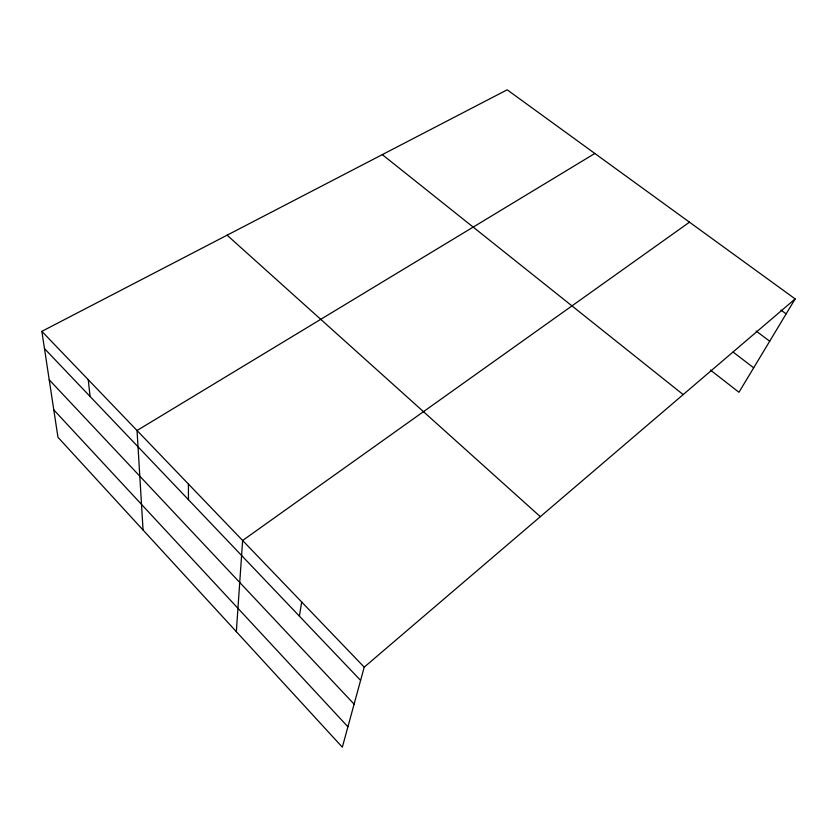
<?xml version="1.0" encoding="UTF-8"?>
<svg xmlns="http://www.w3.org/2000/svg" width="837" height="837" viewBox="0 0 837 837"><rect width="100%" height="100%" fill="white"/><g stroke="black" fill="none" stroke-linecap="round" stroke-linejoin="round"><path stroke-width="1.26" d="M236.337 631.673L242.625 540.493L689.479 222.182M299.405 616.168L301.665 601.991M795.15 298.914L364.221 667.152L342.333 747.19L57.962 437.28L41.85 331.347L507.17 89.81L795.15 298.914L738.966 392.271L710.393 370.017M594.845 153.474L137.038 430.5L143.054 530.02M780.942 310.077L786.142 313.885M756.114 331.013L769.705 341.203M733.055 352.032L753.687 367.82M382.3 154.625L683.18 394.593M227.099 235.187L540.325 516.67M41.85 331.347L364.221 667.152M44.476 348.6L360.601 680.387M49.216 379.799L354.103 704.137M53.798 409.889L347.91 726.788M88.241 379.674L90.082 396.476M188.43 484.037L188.451 499.72"/></g></svg>
